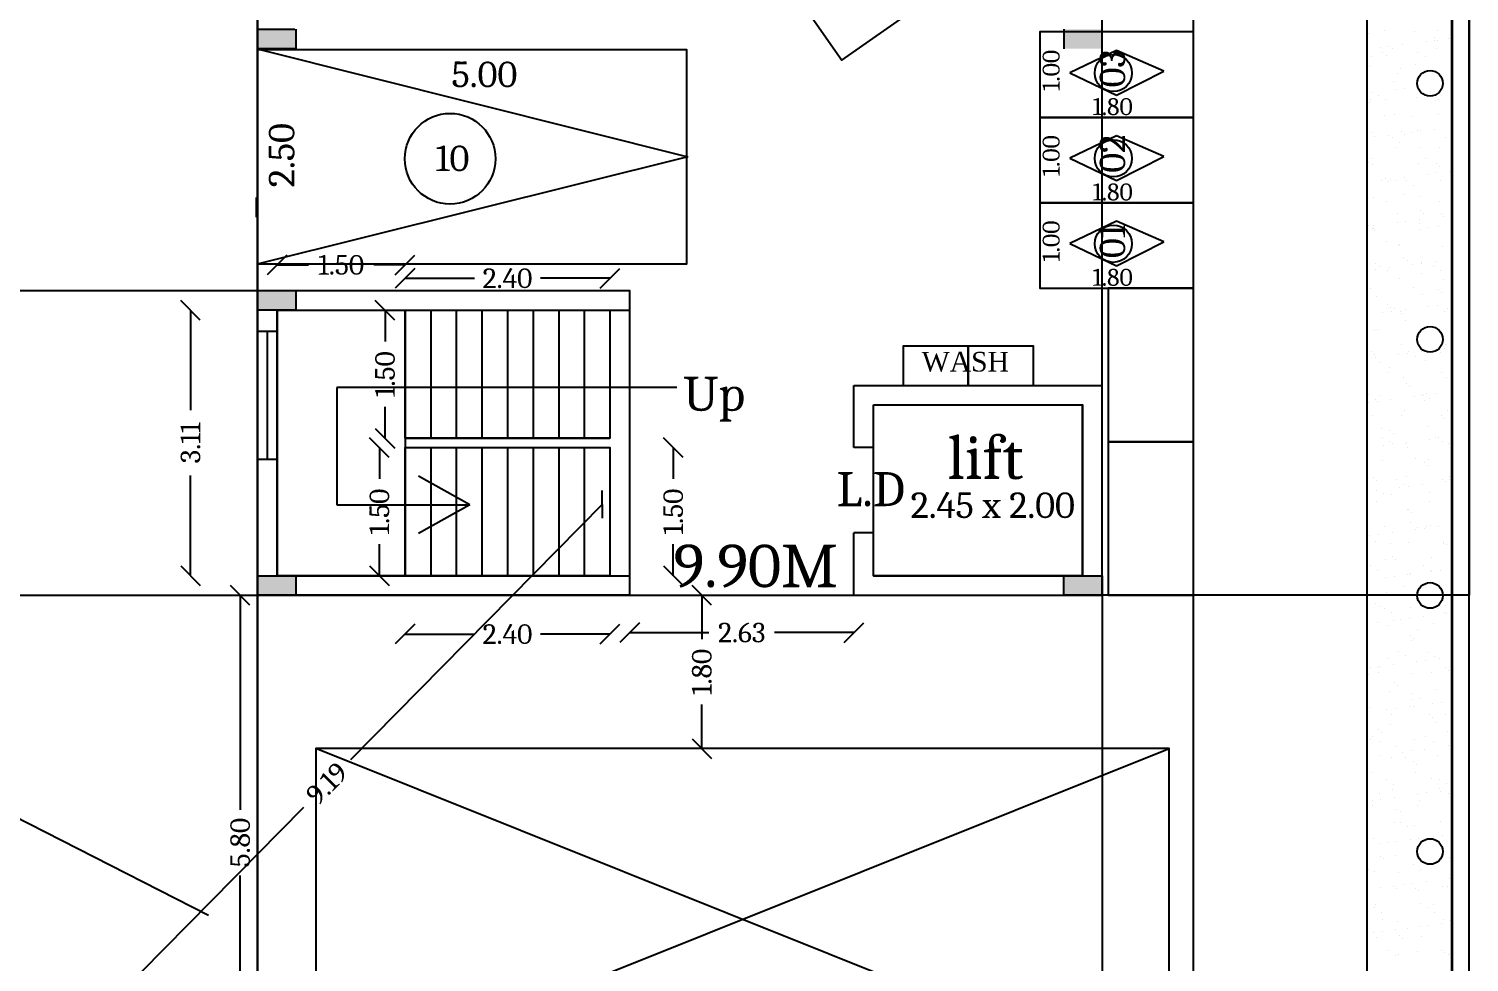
# Model space of a CAD drawing. Header units: metres. Extents: x 54 to 230, y 9 to 104.
# Drawn here: x 63.89 to 80.77, y 30 to 40.94 of the extents above; entities that cross this region are included whole.
import ezdxf

# ---------------------------------------------------------------- set-up
doc = ezdxf.new("R2010")
doc.units = ezdxf.units.M
doc.header["$MEASUREMENT"] = 0
for name, color, linetype in [('ANGULAR_PARKING_SLOT_1', 6, 'Continuous'), ('AS_AT_SITE', 7, 'Continuous'), ('BLK_1_COVERED_AREA', 140, 'Continuous'), ('BLK_1_FLR_0_ EXIT_WIDTH_DOOR', 7, 'Continuous'), ('BLK_1_FLR_0_EXIT_WIDTH_STAIR', 7, 'Continuous'), ('BLK_1_FLR_0_LIFT_k', 7, 'Continuous'), ('BLK_1_FLR_0_STAIR_1', 7, 'Continuous'), ('BLK_1_FLR_0_STAIR_1_FLIGHT_1', 7, 'Continuous'), ('BLK_1_FLR_0_STAIR_1_FLIGHT_2', 7, 'Continuous'), ('BLK_1_FLR_0_STAIR_1_LANDING_1', 7, 'Continuous'), ('BLK_1_FLR_0_WASH', 7, 'Continuous'), ('BLK_1_LVL_0_FRONT_SETBACK', 2, 'Continuous'), ('BLK_1_LVL_0_SIDE_SETBACK1', 171, 'Continuous'), ('BLK_1_LVL_0_SIDE_SETBACK2', 102, 'Continuous'), ('DIST_EXIT', 7, 'Continuous'), ('FMB_OR_PLR', 7, 'Continuous'), ('PARKING_SLOT', 30, 'Continuous'), ('PER_AISLE_WIDTH', 7, 'Continuous'), ('PLOT_BOUNDARY', 70, 'Continuous'), ('RWH', 130, 'Continuous'), ('SUPER_IMPOSED', 7, 'Continuous'), ('TRANSFORMER_YARD', 7, 'Continuous'), ('TWO_WHEELER_DRIVE_WAY', 7, 'Continuous'), ('TWO_WHEELER_PARKING', 2, 'Continuous')]:
    doc.layers.add(name, color=color, linetype=linetype)
for name, color, linetype, plot in [('BLK_1_FLR_0_BLT_UP_AREA', 7, 'Continuous', False), ('BLK_1_FLR_0_BLT_UP_AREA_DEDUCT', 7, 'Continuous', False), ('BLK_1_FLR_0_STILT_PARKING', 13, 'Continuous', False), ('BLK_1_LVL_0_BLDG_FOOT_PRINT', 13, 'Continuous', False), ('DRIVE_WAY', 254, 'Continuous', False)]:
    doc.layers.add(name, color=color, linetype=linetype, plot=plot)
doc.styles.add('ANAND', font='times.ttf')
doc.styles.get("Standard").update_dxf_attribs({"font": 'Cambria.ttf'})
doc.dimstyles.get("Standard").update_dxf_attribs({"dimtxt": 0.23, "dimasz": 0.23, "dimexe": 0.18, "dimexo": 0.0625, "dimgap": 0.09, "dimtad": 0, "dimzin": 0, "dimdsep": 46, "dimtxsty": 'Standard', "dimblk": 'OBLIQUE', "dimcen": 0.09, "dimse1": 1, "dimse2": 1, "dimadec": 0, "dimazin": 0, "dimtfac": 1, "dimtofl": 0, "dimtmove": 0, "dimatfit": 3, "dimldrblk": 'OBLIQUE', "dimfxl": 0, "dimtolj": 1, "dimtzin": 0, "dimarcsym": 0})

# ---------------------------------------------------------------- blocks, each defined once
blk = doc.blocks.new('_Oblique')
at = {"color": 0, "linetype": 'ByBlock', "lineweight": -2}
blk.add_line((-0.5, -0.5), (0.5, 0.5), dxfattribs=at)
blk = doc.blocks.new('*D21')
at = {"color": 0, "lineweight": -2, "ltscale": 0.25}
for p, q in [((66.368, 34.299), (66.368, 31.786)), ((66.368, 28.503), (66.368, 31.016))]:
    blk.add_line(p, q, dxfattribs=at)
at = {"color": 0, "lineweight": -2, "ltscale": 0.25, "xscale": 0.23, "yscale": 0.23, "zscale": 0.23}
for p, rotation in [((66.368, 34.299), 90), ((66.368, 28.503), 270)]:
    blk.add_blockref('_Oblique', p, dxfattribs=dict(at, rotation=rotation))
at = {"color": 0, "lineweight": 25, "ltscale": 0.25, "insert": (66.368, 31.401), "char_height": 0.23, "attachment_point": 5, "rotation": 90}
blk.add_mtext('\\A1;5.80', dxfattribs=at)
blk = doc.blocks.new('*D31')
at = {"layer": 'BLK_1_FLR_0_STAIR_1_FLIGHT_2', "color": 0, "lineweight": -2, "ltscale": 0.25}
for p, q in [((68.301, 38.013), (69.114, 38.013)), ((70.701, 38.013), (69.888, 38.013))]:
    blk.add_line(p, q, dxfattribs=at)
at = {"layer": 'BLK_1_FLR_0_STAIR_1_FLIGHT_2', "color": 0, "lineweight": -2, "ltscale": 0.25, "xscale": 0.23, "yscale": 0.23, "zscale": 0.23, "rotation": 180}
blk.add_blockref('_Oblique', (68.301, 38.013), dxfattribs=at)
at = {"layer": 'BLK_1_FLR_0_STAIR_1_FLIGHT_2', "color": 0, "lineweight": -2, "ltscale": 0.25, "xscale": 0.23, "yscale": 0.23, "zscale": 0.23}
blk.add_blockref('_Oblique', (70.701, 38.013), dxfattribs=at)
at = {"layer": 'BLK_1_FLR_0_STAIR_1_FLIGHT_2', "color": 0, "lineweight": 25, "ltscale": 0.25, "insert": (69.501, 38.013), "char_height": 0.23, "attachment_point": 5}
blk.add_mtext('\\A1;2.40', dxfattribs=at)
blk = doc.blocks.new('*D32')
at = {"layer": 'BLK_1_FLR_0_STAIR_1_FLIGHT_2', "color": 0, "lineweight": -2, "ltscale": 0.25}
for p, q in [((68.066, 37.639), (68.066, 37.272)), ((68.066, 36.139), (68.066, 36.507))]:
    blk.add_line(p, q, dxfattribs=at)
at = {"layer": 'BLK_1_FLR_0_STAIR_1_FLIGHT_2', "color": 0, "lineweight": -2, "ltscale": 0.25, "xscale": 0.23, "yscale": 0.23, "zscale": 0.23}
for p, rotation in [((68.066, 37.639), 90), ((68.066, 36.139), 270)]:
    blk.add_blockref('_Oblique', p, dxfattribs=dict(at, rotation=rotation))
at = {"layer": 'BLK_1_FLR_0_STAIR_1_FLIGHT_2', "color": 0, "lineweight": 25, "ltscale": 0.25, "insert": (68.066, 36.889), "char_height": 0.23, "attachment_point": 5, "rotation": 90}
blk.add_mtext('\\A1;1.50', dxfattribs=at)
blk = doc.blocks.new('*D33')
at = {"layer": 'BLK_1_FLR_0_STAIR_1_FLIGHT_1', "color": 0, "lineweight": -2, "ltscale": 0.25}
for p, q in [((68.301, 33.844), (69.114, 33.844)), ((70.701, 33.844), (69.888, 33.844))]:
    blk.add_line(p, q, dxfattribs=at)
at = {"layer": 'BLK_1_FLR_0_STAIR_1_FLIGHT_1', "color": 0, "lineweight": -2, "ltscale": 0.25, "xscale": 0.23, "yscale": 0.23, "zscale": 0.23, "rotation": 180}
blk.add_blockref('_Oblique', (68.301, 33.844), dxfattribs=at)
at = {"layer": 'BLK_1_FLR_0_STAIR_1_FLIGHT_1', "color": 0, "lineweight": -2, "ltscale": 0.25, "xscale": 0.23, "yscale": 0.23, "zscale": 0.23}
blk.add_blockref('_Oblique', (70.701, 33.844), dxfattribs=at)
at = {"layer": 'BLK_1_FLR_0_STAIR_1_FLIGHT_1', "color": 0, "lineweight": 25, "ltscale": 0.25, "insert": (69.501, 33.844), "char_height": 0.23, "attachment_point": 5}
blk.add_mtext('\\A1;2.40', dxfattribs=at)
blk = doc.blocks.new('*D34')
at = {"layer": 'BLK_1_FLR_0_STAIR_1_FLIGHT_1', "color": 0, "lineweight": -2, "ltscale": 0.25}
for p, q in [((68, 36.029), (68, 35.662)), ((68, 34.529), (68, 34.897))]:
    blk.add_line(p, q, dxfattribs=at)
at = {"layer": 'BLK_1_FLR_0_STAIR_1_FLIGHT_1', "color": 0, "lineweight": -2, "ltscale": 0.25, "xscale": 0.23, "yscale": 0.23, "zscale": 0.23}
for p, rotation in [((68, 36.029), 90), ((68, 34.529), 270)]:
    blk.add_blockref('_Oblique', p, dxfattribs=dict(at, rotation=rotation))
at = {"layer": 'BLK_1_FLR_0_STAIR_1_FLIGHT_1', "color": 0, "lineweight": 25, "ltscale": 0.25, "insert": (68, 35.279), "char_height": 0.23, "attachment_point": 5, "rotation": 90}
blk.add_mtext('\\A1;1.50', dxfattribs=at)
blk = doc.blocks.new('*D39')
at = {"layer": 'BLK_1_FLR_0_STAIR_1_LANDING_1', "color": 0, "lineweight": -2, "ltscale": 0.25}
for p, q in [((65.786, 37.639), (65.786, 36.467)), ((65.786, 34.529), (65.786, 35.701))]:
    blk.add_line(p, q, dxfattribs=at)
at = {"layer": 'BLK_1_FLR_0_STAIR_1_LANDING_1', "color": 0, "lineweight": -2, "ltscale": 0.25, "xscale": 0.23, "yscale": 0.23, "zscale": 0.23}
for p, rotation in [((65.786, 37.639), 90), ((65.786, 34.529), 270)]:
    blk.add_blockref('_Oblique', p, dxfattribs=dict(at, rotation=rotation))
at = {"layer": 'BLK_1_FLR_0_STAIR_1_LANDING_1', "color": 0, "lineweight": 25, "ltscale": 0.25, "insert": (65.786, 36.084), "char_height": 0.23, "attachment_point": 5, "rotation": 90}
blk.add_mtext('\\A1;3.11', dxfattribs=at)
blk = doc.blocks.new('*D40')
at = {"layer": 'BLK_1_FLR_0_STAIR_1_LANDING_1', "color": 0, "lineweight": -2, "ltscale": 0.25}
for p, q in [((66.801, 38.17), (67.168, 38.17)), ((68.301, 38.17), (67.934, 38.17))]:
    blk.add_line(p, q, dxfattribs=at)
at = {"layer": 'BLK_1_FLR_0_STAIR_1_LANDING_1', "color": 0, "lineweight": -2, "ltscale": 0.25, "xscale": 0.23, "yscale": 0.23, "zscale": 0.23, "rotation": 180}
blk.add_blockref('_Oblique', (66.801, 38.17), dxfattribs=at)
at = {"layer": 'BLK_1_FLR_0_STAIR_1_LANDING_1', "color": 0, "lineweight": -2, "ltscale": 0.25, "xscale": 0.23, "yscale": 0.23, "zscale": 0.23}
blk.add_blockref('_Oblique', (68.301, 38.17), dxfattribs=at)
at = {"layer": 'BLK_1_FLR_0_STAIR_1_LANDING_1', "color": 0, "lineweight": 25, "ltscale": 0.25, "insert": (67.551, 38.17), "char_height": 0.23, "attachment_point": 5}
blk.add_mtext('\\A1;1.50', dxfattribs=at)
blk = doc.blocks.new('*D155')
at = {"color": 0, "lineweight": -2, "ltscale": 0.25}
for p, q in [((71.778, 34.299), (71.778, 33.784)), ((71.778, 32.503), (71.778, 33.018))]:
    blk.add_line(p, q, dxfattribs=at)
at = {"color": 0, "lineweight": -2, "ltscale": 0.25, "xscale": 0.23, "yscale": 0.23, "zscale": 0.23}
for p, rotation in [((71.778, 34.299), 90), ((71.778, 32.503), 270)]:
    blk.add_blockref('_Oblique', p, dxfattribs=dict(at, rotation=rotation))
at = {"color": 0, "lineweight": 25, "ltscale": 0.25, "insert": (71.778, 33.401), "char_height": 0.23, "attachment_point": 5, "rotation": 90}
blk.add_mtext('\\A1;1.80', dxfattribs=at)
blk = doc.blocks.new('*D242')
at = {"layer": 'DIST_EXIT', "color": 0, "lineweight": -2}
for p, q in [((70.613, 35.366), (67.659, 32.37)), ((64.159, 28.82), (67.113, 31.816))]:
    blk.add_line(p, q, dxfattribs=at)
at = {"layer": 'DIST_EXIT', "color": 0, "lineweight": -2, "xscale": 0.23, "yscale": 0.23, "zscale": 0.23}
for p, rotation in [((70.613, 35.366), 45.41237167105959), ((64.159, 28.82), 225.4123716710596)]:
    blk.add_blockref('_Oblique', p, dxfattribs=dict(at, rotation=rotation))
at = {"layer": 'DIST_EXIT', "color": 0, "insert": (67.386, 32.093), "char_height": 0.23, "attachment_point": 5, "rotation": 45.4124}
blk.add_mtext('\\A1;9.19', dxfattribs=at)
blk = doc.blocks.new('*D246')
at = {"layer": 'BLK_1_FLR_0_ EXIT_WIDTH_DOOR', "color": 0, "lineweight": -2}
for p, q in [((70.931, 33.862), (71.862, 33.862)), ((73.561, 33.862), (72.63, 33.862))]:
    blk.add_line(p, q, dxfattribs=at)
at = {"layer": 'BLK_1_FLR_0_ EXIT_WIDTH_DOOR', "color": 0, "lineweight": -2, "xscale": 0.23, "yscale": 0.23, "zscale": 0.23, "rotation": 180}
blk.add_blockref('_Oblique', (70.931, 33.862), dxfattribs=at)
at = {"layer": 'BLK_1_FLR_0_ EXIT_WIDTH_DOOR', "color": 0, "lineweight": -2, "xscale": 0.23, "yscale": 0.23, "zscale": 0.23}
blk.add_blockref('_Oblique', (73.561, 33.862), dxfattribs=at)
at = {"layer": 'BLK_1_FLR_0_ EXIT_WIDTH_DOOR', "color": 0, "insert": (72.246, 33.862), "char_height": 0.23, "attachment_point": 5}
blk.add_mtext('\\A1;2.63', dxfattribs=at)
blk = doc.blocks.new('*D252')
at = {"layer": 'BLK_1_FLR_0_EXIT_WIDTH_STAIR', "color": 1, "lineweight": -2}
for p, q in [((71.443, 36.029), (71.443, 35.662)), ((71.443, 34.529), (71.443, 34.897))]:
    blk.add_line(p, q, dxfattribs=at)
at = {"layer": 'BLK_1_FLR_0_EXIT_WIDTH_STAIR', "color": 1, "lineweight": -2, "xscale": 0.23, "yscale": 0.23, "zscale": 0.23}
for p, rotation in [((71.443, 36.029), 90), ((71.443, 34.529), 270)]:
    blk.add_blockref('_Oblique', p, dxfattribs=dict(at, rotation=rotation))
at = {"layer": 'BLK_1_FLR_0_EXIT_WIDTH_STAIR', "color": 1, "insert": (71.443, 35.279), "char_height": 0.23, "attachment_point": 5, "rotation": 90}
blk.add_mtext('\\A1;1.50', dxfattribs=at)

msp = doc.modelspace()

# ---------------------------------------------------------------- hatches: boundary and pattern name
at = {"lineweight": 25, "ltscale": 0.25}
h = msp.add_hatch(color=0, dxfattribs=at)
h.dxf.hatch_style = 1
h.paths.add_polyline_path([(67.021, 40.702), (67.021, 40.932), (66.571, 40.932), (66.571, 40.702)])
h = msp.add_hatch(color=0, dxfattribs=at)
h.dxf.hatch_style = 1
h.paths.add_polyline_path([(76.021, 40.702), (76.021, 40.932), (76.471, 40.932), (76.471, 40.702)])
h = msp.add_hatch(color=0, dxfattribs=at)
h.dxf.hatch_style = 1
h.paths.add_polyline_path([(76.021, 40.702), (76.021, 40.932), (76.471, 40.932), (76.471, 40.702)])
h = msp.add_hatch(color=0, dxfattribs=at)
h.dxf.hatch_style = 1
h.paths.add_polyline_path([(67.021, 37.639), (67.021, 37.869), (66.571, 37.869), (66.571, 37.639)])
h = msp.add_hatch(color=0, dxfattribs=at)
h.dxf.hatch_style = 1
h.paths.add_polyline_path([(67.021, 37.639), (67.021, 37.869), (66.571, 37.869), (66.571, 37.639)])
h = msp.add_hatch(color=0, dxfattribs=at)
h.dxf.hatch_style = 1
h.paths.add_polyline_path([(67.021, 34.529), (66.571, 34.529), (66.571, 34.299), (67.021, 34.299)])
h = msp.add_hatch(color=0, dxfattribs=at)
h.dxf.hatch_style = 1
h.paths.add_polyline_path([(67.021, 34.529), (66.571, 34.529), (66.571, 34.299), (67.021, 34.299)])
h = msp.add_hatch(color=0, dxfattribs=at)
h.dxf.hatch_style = 1
h.paths.add_polyline_path([(67.021, 34.529), (66.571, 34.529), (66.571, 34.299), (67.021, 34.299)])
h = msp.add_hatch(color=0, dxfattribs=at)
h.dxf.hatch_style = 1
h.paths.add_polyline_path([(76.471, 34.529), (76.021, 34.529), (76.021, 34.299), (76.471, 34.299)])
h = msp.add_hatch(color=0, dxfattribs=at)
h.dxf.hatch_style = 1
h.paths.add_polyline_path([(76.471, 34.529), (76.021, 34.529), (76.021, 34.299), (76.471, 34.299)])

# ---------------------------------------------------------------- linework, layer by layer
at = {"color": 0, "lineweight": 25, "ltscale": 0.25}
for p, q in [((80.771, 28.503), (80.771, 74.899)), ((80.568, 28.503), (80.571, 74.747)), ((66.571, 71.199), (66.571, 34.299)), ((66.571, 71.199), (66.571, 34.299)), ((66.571, 71.199), (66.571, 34.299)), ((76.471, 34.299), (76.471, 71.199)), ((76.471, 34.299), (76.471, 71.199)), ((76.471, 34.299), (76.471, 71.199)), ((76.471, 34.299), (76.471, 71.199)), ((66.559, 40.932), (67.009, 40.932)), ((66.571, 40.702), (66.571, 40.932)), ((67.021, 40.932), (67.021, 40.702)), ((76.021, 40.932), (76.021, 40.702)), ((76.021, 40.932), (76.021, 40.702)), ((67.009, 40.702), (66.559, 40.702)), ((66.559, 38.729), (66.559, 38.959)), ((66.559, 38.729), (66.559, 38.959)), ((66.559, 38.729), (66.559, 38.959)), ((66.559, 38.729), (66.559, 38.959)), ((66.571, 37.869), (70.931, 37.869)), ((66.571, 37.869), (67.021, 37.869)), ((66.571, 37.639), (66.571, 37.869)), ((66.571, 37.869), (67.021, 37.869)), ((66.571, 37.639), (66.571, 37.869)), ((67.021, 37.869), (67.021, 37.639)), ((67.021, 37.869), (67.021, 37.639)), ((70.931, 37.869), (70.931, 37.639)), ((67.021, 37.639), (66.571, 37.639)), ((67.021, 37.639), (66.571, 37.639)), ((66.801, 37.639), (70.931, 37.639)), ((66.801, 37.639), (66.801, 34.529)), ((68.301, 37.639), (68.301, 34.529)), ((68.601, 37.639), (68.601, 36.139)), ((68.901, 37.639), (68.901, 36.139)), ((69.201, 37.639), (69.201, 36.139)), ((69.501, 37.639), (69.501, 36.139)), ((69.801, 37.639), (69.801, 36.139)), ((70.101, 37.639), (70.101, 36.139)), ((70.401, 37.639), (70.401, 36.139)), ((70.701, 37.639), (70.701, 36.139)), ((66.571, 37.394), (66.801, 37.394)), ((66.686, 37.394), (66.686, 35.894)), ((71.486, 36.733), (67.5, 36.733)), ((67.5, 36.733), (67.5, 35.358)), ((73.561, 36.759), (76.471, 36.759)), ((73.561, 36.029), (73.561, 36.759)), ((73.561, 36.759), (76.241, 36.759)), ((73.561, 36.029), (73.561, 36.759)), ((73.791, 36.529), (76.241, 36.529)), ((73.791, 36.029), (73.791, 36.529)), ((73.791, 36.529), (76.241, 36.529)), ((73.791, 36.029), (73.791, 36.529)), ((76.241, 34.529), (76.241, 36.529)), ((76.241, 34.529), (76.241, 36.529)), ((68.301, 36.139), (70.701, 36.139)), ((68.301, 36.029), (70.701, 36.029)), ((68.601, 36.029), (68.601, 34.529)), ((68.901, 36.029), (68.901, 34.529)), ((69.201, 36.029), (69.201, 34.529)), ((69.501, 36.029), (69.501, 34.529)), ((69.801, 36.029), (69.801, 34.529)), ((70.101, 36.029), (70.101, 34.529)), ((70.401, 36.029), (70.401, 34.529)), ((70.701, 36.029), (70.701, 34.529)), ((73.791, 36.029), (73.561, 36.029)), ((73.791, 36.029), (73.561, 36.029)), ((66.571, 35.894), (66.801, 35.894)), ((69.059, 35.358), (68.456, 35.693)), ((67.5, 35.358), (69.059, 35.358)), ((69.059, 35.358), (68.456, 35.024)), ((73.561, 34.299), (73.561, 35.029)), ((73.791, 35.029), (73.561, 35.029)), ((73.561, 34.529), (73.561, 35.029)), ((73.791, 35.029), (73.561, 35.029)), ((73.791, 34.529), (73.791, 35.029)), ((73.791, 34.529), (73.791, 35.029)), ((66.571, 34.299), (66.571, 34.529)), ((66.571, 34.299), (66.571, 34.529)), ((66.571, 34.529), (70.701, 34.529)), ((66.571, 34.529), (67.021, 34.529)), ((66.571, 34.299), (66.571, 34.529)), ((66.571, 34.529), (70.701, 34.529)), ((66.571, 34.529), (67.021, 34.529)), ((66.571, 34.299), (66.571, 34.529)), ((66.571, 34.529), (70.931, 34.529)), ((66.571, 34.529), (67.021, 34.529)), ((66.571, 34.299), (66.571, 34.529)), ((67.021, 34.529), (67.021, 34.299)), ((67.021, 34.529), (67.021, 34.299)), ((67.021, 34.529), (67.021, 34.299)), ((70.931, 34.529), (70.931, 34.299)), ((73.791, 34.529), (76.241, 34.529)), ((73.791, 34.529), (76.241, 34.529)), ((76.021, 34.529), (76.471, 34.529)), ((76.021, 34.299), (76.021, 34.529)), ((76.021, 34.529), (76.471, 34.529)), ((76.021, 34.299), (76.021, 34.529)), ((76.471, 34.529), (76.471, 34.299)), ((76.471, 34.529), (76.471, 34.299)), ((66.571, 34.299), (76.471, 34.299)), ((66.571, 34.299), (76.471, 34.299)), ((67.021, 34.299), (66.571, 34.299)), ((66.571, 34.299), (76.471, 34.299)), ((66.571, 34.299), (76.471, 34.299)), ((67.021, 34.299), (66.571, 34.299)), ((66.571, 34.299), (76.471, 34.299)), ((66.571, 34.299), (76.471, 34.299)), ((66.571, 34.299), (76.471, 34.299)), ((67.021, 34.299), (66.571, 34.299)), ((66.571, 34.299), (76.471, 34.299)), ((66.571, 34.299), (76.471, 34.299)), ((67.021, 34.299), (66.571, 34.299)), ((67.021, 34.299), (66.571, 34.299)), ((76.471, 34.299), (76.021, 34.299)), ((76.471, 34.299), (76.021, 34.299))]:
    msp.add_line(p, q, dxfattribs=at)
at = {"lineweight": 25, "ltscale": 0.25}
for p, q in [((76.471, 34.299), (76.471, 44.399)), ((66.571, 34.299), (66.571, 28.299)), ((67.253, 28.503), (77.253, 32.503)), ((77.253, 28.503), (67.253, 32.503))]:
    msp.add_line(p, q, dxfattribs=at)
at = {"color": 0, "linetype": 'Continuous', "lineweight": 25, "ltscale": 0.25}
for p, q in [((79.588, 40.882), (79.588, 40.882)), ((79.773, 40.914), (79.773, 40.914)), ((80.128, 40.902), (80.128, 40.902)), ((80.396, 40.915), (80.396, 40.915)), ((79.727, 40.714), (79.727, 40.714)), ((79.831, 40.728), (79.831, 40.728)), ((79.87, 40.704), (79.87, 40.704)), ((79.994, 40.749), (79.994, 40.749)), ((80.265, 40.785), (80.265, 40.785)), ((80.36, 40.838), (80.36, 40.838)), ((80.369, 40.798), (80.369, 40.798)), ((80.382, 40.701), (80.382, 40.701)), ((80.397, 40.805), (80.397, 40.805)), ((80.532, 40.82), (80.532, 40.82)), ((79.631, 40.607), (79.631, 40.607)), ((79.759, 40.663), (79.759, 40.663)), ((79.796, 40.629), (79.796, 40.629)), ((80.14, 40.516), (80.14, 40.516)), ((80.169, 40.662), (80.169, 40.662)), ((80.254, 40.608), (80.254, 40.608)), ((79.6, 40.497), (79.6, 40.497)), ((79.934, 40.413), (79.934, 40.413)), ((79.97, 40.47), (79.97, 40.47)), ((80.557, 40.415), (80.557, 40.415)), ((79.64, 40.185), (79.64, 40.185)), ((79.883, 40.319), (79.883, 40.319)), ((79.911, 40.22), (79.911, 40.22)), ((80.016, 40.234), (80.016, 40.234)), ((80.554, 40.305), (80.554, 40.305)), ((79.605, 40.078), (79.605, 40.078)), ((79.613, 40.112), (79.613, 40.112)), ((79.708, 40.16), (79.708, 40.16)), ((79.792, 40.106), (79.792, 40.106)), ((80.153, 40.131), (80.153, 40.131)), ((80.38, 40.094), (80.38, 40.094)), ((80.415, 40.107), (80.415, 40.107)), ((79.779, 39.918), (79.779, 39.918)), ((79.895, 39.933), (79.895, 39.933)), ((80.096, 39.913), (80.096, 39.913)), ((80.407, 39.931), (80.407, 39.931)), ((79.625, 39.726), (79.625, 39.726)), ((79.662, 39.67), (79.662, 39.67)), ((79.824, 39.691), (79.824, 39.691)), ((79.978, 39.736), (79.978, 39.736)), ((80.015, 39.702), (80.015, 39.702)), ((80.096, 39.727), (80.096, 39.727)), ((80.166, 39.746), (80.166, 39.746)), ((80.2, 39.741), (80.2, 39.741)), ((80.363, 39.762), (80.363, 39.762)), ((79.869, 39.659), (79.869, 39.659)), ((79.908, 39.548), (79.908, 39.548)), ((79.954, 39.605), (79.954, 39.605)), ((80.189, 39.543), (80.189, 39.543)), ((80.419, 39.545), (80.419, 39.545)), ((80.492, 39.66), (80.492, 39.66)), ((79.587, 39.367), (79.587, 39.367)), ((79.635, 39.411), (79.635, 39.411)), ((79.638, 39.341), (79.638, 39.341)), ((80.178, 39.36), (80.178, 39.36)), ((80.257, 39.412), (80.257, 39.412)), ((80.388, 39.36), (80.388, 39.36)), ((79.742, 39.162), (79.742, 39.162)), ((79.786, 39.185), (79.786, 39.185)), ((79.846, 39.176), (79.846, 39.176)), ((79.92, 39.162), (79.92, 39.162)), ((80.009, 39.197), (80.009, 39.197)), ((80.28, 39.233), (80.28, 39.233)), ((80.384, 39.247), (80.384, 39.247)), ((80.424, 39.327), (80.424, 39.327)), ((80.547, 39.268), (80.547, 39.268)), ((79.823, 39.151), (79.823, 39.151)), ((80.031, 39.158), (80.031, 39.158)), ((80.115, 39.104), (80.115, 39.104)), ((80.432, 39.16), (80.432, 39.16)), ((79.651, 38.955), (79.651, 38.955)), ((79.796, 38.91), (79.796, 38.91)), ((79.997, 38.992), (79.997, 38.992)), ((80.191, 38.975), (80.191, 38.975)), ((80.419, 38.911), (80.419, 38.911)), ((79.926, 38.669), (79.926, 38.669)), ((79.933, 38.777), (79.933, 38.777)), ((80.03, 38.683), (80.03, 38.683)), ((80.192, 38.657), (80.192, 38.657)), ((80.193, 38.704), (80.193, 38.704)), ((80.196, 38.809), (80.196, 38.809)), ((80.233, 38.775), (80.233, 38.775)), ((80.445, 38.775), (80.445, 38.775)), ((80.465, 38.74), (80.465, 38.74)), ((80.569, 38.753), (80.569, 38.753)), ((79.595, 38.634), (79.595, 38.634)), ((79.632, 38.6), (79.632, 38.6)), ((79.654, 38.602), (79.654, 38.602)), ((79.655, 38.633), (79.655, 38.633)), ((79.663, 38.57), (79.663, 38.57)), ((80.203, 38.59), (80.203, 38.59)), ((80.277, 38.604), (80.277, 38.604)), ((80.407, 38.616), (80.407, 38.616)), ((79.806, 38.441), (79.806, 38.441)), ((79.946, 38.392), (79.946, 38.392)), ((79.958, 38.409), (79.958, 38.409)), ((80.457, 38.389), (80.457, 38.389)), ((79.676, 38.185), (79.676, 38.185)), ((79.731, 38.155), (79.731, 38.155)), ((80.005, 38.258), (80.005, 38.258)), ((80.042, 38.224), (80.042, 38.224)), ((80.111, 38.175), (80.111, 38.175)), ((80.215, 38.189), (80.215, 38.189)), ((80.216, 38.204), (80.216, 38.204)), ((80.354, 38.156), (80.354, 38.156)), ((80.377, 38.21), (80.377, 38.21)), ((79.572, 38.104), (79.572, 38.104)), ((79.676, 38.118), (79.676, 38.118)), ((79.816, 38.102), (79.816, 38.102)), ((79.839, 38.14), (79.839, 38.14)), ((79.958, 38.006), (79.958, 38.006)), ((80.216, 38.065), (80.216, 38.065)), ((80.438, 38.103), (80.438, 38.103)), ((80.47, 38.004), (80.47, 38.004)), ((79.615, 37.889), (79.615, 37.889)), ((80.119, 37.908), (80.119, 37.908)), ((80.229, 37.819), (80.229, 37.819)), ((80.415, 37.882), (80.415, 37.882)), ((80.452, 37.849), (80.452, 37.849)), ((79.688, 37.799), (79.688, 37.799)), ((79.814, 37.707), (79.814, 37.707)), ((79.851, 37.673), (79.851, 37.673)), ((79.893, 37.655), (79.893, 37.655)), ((80.023, 37.646), (80.023, 37.646)), ((80.295, 37.682), (80.295, 37.682)), ((80.399, 37.695), (80.399, 37.695)), ((80.516, 37.656), (80.516, 37.656)), ((80.562, 37.717), (80.562, 37.717)), ((79.757, 37.611), (79.757, 37.611)), ((79.861, 37.625), (79.861, 37.625)), ((79.971, 37.621), (79.971, 37.621)), ((79.977, 37.601), (79.977, 37.601)), ((80.025, 37.514), (80.025, 37.514)), ((80.482, 37.619), (80.482, 37.619)), ((79.658, 37.406), (79.658, 37.406)), ((79.701, 37.414), (79.701, 37.414)), ((80.241, 37.433), (80.241, 37.433)), ((79.622, 37.156), (79.622, 37.156)), ((79.983, 37.236), (79.983, 37.236)), ((80.054, 37.154), (80.054, 37.154)), ((80.208, 37.152), (80.208, 37.152)), ((80.435, 37.138), (80.435, 37.138)), ((80.479, 37.188), (80.479, 37.188)), ((80.495, 37.233), (80.495, 37.233)), ((79.659, 37.122), (79.659, 37.122)), ((79.669, 37.082), (79.669, 37.082)), ((79.714, 37.029), (79.714, 37.029)), ((79.941, 37.117), (79.941, 37.117)), ((80.045, 37.131), (80.045, 37.131)), ((80.139, 37.1), (80.139, 37.1)), ((80.254, 37.048), (80.254, 37.048)), ((79.819, 36.905), (79.819, 36.905)), ((79.833, 36.963), (79.833, 36.963)), ((79.996, 36.85), (79.996, 36.85)), ((80.442, 36.907), (80.442, 36.907)), ((80.508, 36.848), (80.508, 36.848)), ((79.593, 36.652), (79.593, 36.652)), ((79.726, 36.643), (79.726, 36.643)), ((80.032, 36.78), (80.032, 36.78)), ((80.069, 36.746), (80.069, 36.746)), ((80.216, 36.653), (80.216, 36.653)), ((80.23, 36.637), (80.23, 36.637)), ((80.266, 36.663), (80.266, 36.663)), ((80.392, 36.659), (80.392, 36.659)), ((79.587, 36.553), (79.587, 36.553)), ((79.677, 36.598), (79.677, 36.598)), ((79.691, 36.567), (79.691, 36.567)), ((79.854, 36.588), (79.854, 36.588)), ((80.009, 36.465), (80.009, 36.465)), ((80.126, 36.624), (80.126, 36.624)), ((80.243, 36.587), (80.243, 36.587)), ((80.3, 36.599), (80.3, 36.599)), ((80.52, 36.462), (80.52, 36.462)), ((79.642, 36.411), (79.642, 36.411)), ((79.981, 36.405), (79.981, 36.405)), ((80.442, 36.405), (80.442, 36.405)), ((80.479, 36.371), (80.479, 36.371)), ((79.739, 36.258), (79.739, 36.258)), ((79.754, 36.151), (79.754, 36.151)), ((79.841, 36.229), (79.841, 36.229)), ((79.878, 36.195), (79.878, 36.195)), ((80.279, 36.277), (80.279, 36.277)), ((80.31, 36.13), (80.31, 36.13)), ((80.377, 36.152), (80.377, 36.152)), ((80.414, 36.144), (80.414, 36.144)), ((79.772, 36.059), (79.772, 36.059)), ((79.839, 36.097), (79.839, 36.097)), ((79.876, 36.073), (79.876, 36.073)), ((80.021, 36.08), (80.021, 36.08)), ((80.038, 36.094), (80.038, 36.094)), ((80.052, 36.036), (80.052, 36.036)), ((80.462, 36.098), (80.462, 36.098)), ((80.533, 36.077), (80.533, 36.077)), ((79.751, 35.873), (79.751, 35.873)), ((80.142, 35.904), (80.142, 35.904)), ((80.251, 35.853), (80.251, 35.853)), ((80.288, 35.82), (80.288, 35.82)), ((80.292, 35.892), (80.292, 35.892)), ((79.65, 35.678), (79.65, 35.678)), ((79.687, 35.644), (79.687, 35.644)), ((79.916, 35.65), (79.916, 35.65)), ((80.034, 35.694), (80.034, 35.694)), ((80.462, 35.66), (80.462, 35.66)), ((80.494, 35.637), (80.494, 35.637)), ((80.539, 35.651), (80.539, 35.651)), ((80.545, 35.692), (80.545, 35.692)), ((79.684, 35.53), (79.684, 35.53)), ((79.764, 35.487), (79.764, 35.487)), ((79.861, 35.485), (79.861, 35.485)), ((79.956, 35.566), (79.956, 35.566)), ((80, 35.596), (80, 35.596)), ((80.06, 35.579), (80.06, 35.579)), ((80.223, 35.601), (80.223, 35.601)), ((80.304, 35.507), (80.304, 35.507)), ((79.681, 35.402), (79.681, 35.402)), ((80.046, 35.309), (80.046, 35.309)), ((80.06, 35.302), (80.06, 35.302)), ((80.304, 35.403), (80.304, 35.403)), ((80.558, 35.306), (80.558, 35.306)), ((80.078, 35.149), (80.078, 35.149)), ((80.097, 35.268), (80.097, 35.268)), ((80.317, 35.121), (80.317, 35.121)), ((79.602, 35.001), (79.602, 35.001)), ((79.706, 35.015), (79.706, 35.015)), ((79.777, 35.102), (79.777, 35.102)), ((79.869, 35.036), (79.869, 35.036)), ((80.14, 35.072), (80.14, 35.072)), ((80.162, 35.096), (80.162, 35.096)), ((80.244, 35.086), (80.244, 35.086)), ((80.271, 35.109), (80.271, 35.109)), ((80.407, 35.107), (80.407, 35.107)), ((79.669, 34.933), (79.669, 34.933)), ((79.843, 34.901), (79.843, 34.901)), ((80.059, 34.923), (80.059, 34.923)), ((80.465, 34.902), (80.465, 34.902)), ((80.47, 34.927), (80.47, 34.927)), ((80.506, 34.893), (80.506, 34.893)), ((80.571, 34.921), (80.571, 34.921)), ((79.616, 34.647), (79.616, 34.647)), ((79.789, 34.716), (79.789, 34.716)), ((79.868, 34.751), (79.868, 34.751)), ((79.905, 34.717), (79.905, 34.717)), ((80.239, 34.648), (80.239, 34.648)), ((80.329, 34.736), (80.329, 34.736)), ((79.701, 34.594), (79.701, 34.594)), ((79.786, 34.508), (79.786, 34.508)), ((79.891, 34.521), (79.891, 34.521)), ((80.053, 34.543), (80.053, 34.543)), ((80.072, 34.538), (80.072, 34.538)), ((80.079, 34.558), (80.079, 34.558)), ((80.323, 34.595), (80.323, 34.595)), ((80.325, 34.579), (80.325, 34.579)), ((80.429, 34.592), (80.429, 34.592)), ((79.802, 34.331), (79.802, 34.331)), ((80.004, 34.4), (80.004, 34.4)), ((79.677, 34.2), (79.677, 34.2)), ((79.714, 34.166), (79.714, 34.166)), ((79.778, 34.147), (79.778, 34.147)), ((80.084, 34.153), (80.084, 34.153)), ((80.401, 34.148), (80.401, 34.148)), ((80.489, 34.182), (80.489, 34.182)), ((79.699, 33.978), (79.699, 33.978)), ((79.814, 33.946), (79.814, 33.946)), ((79.862, 34.093), (79.862, 34.093)), ((79.888, 34.007), (79.888, 34.007)), ((79.971, 34.014), (79.971, 34.014)), ((80.075, 34.028), (80.075, 34.028)), ((80.238, 34.049), (80.238, 34.049)), ((80.355, 33.965), (80.355, 33.965)), ((80.485, 34.094), (80.485, 34.094)), ((80.509, 34.085), (80.509, 34.085)), ((79.573, 33.761), (79.573, 33.761)), ((80.087, 33.824), (80.087, 33.824)), ((80.097, 33.767), (80.097, 33.767)), ((80.124, 33.79), (80.124, 33.79)), ((80.166, 33.899), (80.166, 33.899)), ((79.939, 33.646), (79.939, 33.646)), ((80.024, 33.592), (80.024, 33.592)), ((80.298, 33.631), (80.298, 33.631)), ((80.562, 33.647), (80.562, 33.647)), ((79.617, 33.45), (79.617, 33.45)), ((79.697, 33.455), (79.697, 33.455)), ((79.721, 33.463), (79.721, 33.463)), ((79.827, 33.56), (79.827, 33.56)), ((79.884, 33.485), (79.884, 33.485)), ((80.155, 33.521), (80.155, 33.521)), ((80.259, 33.534), (80.259, 33.534)), ((80.367, 33.58), (80.367, 33.58)), ((80.422, 33.556), (80.422, 33.556)), ((80.497, 33.449), (80.497, 33.449)), ((79.586, 33.375), (79.586, 33.375)), ((79.704, 33.397), (79.704, 33.397)), ((79.896, 33.273), (79.896, 33.273)), ((80.109, 33.382), (80.109, 33.382)), ((80.327, 33.399), (80.327, 33.399)), ((80.534, 33.415), (80.534, 33.415)), ((79.84, 33.175), (79.84, 33.175)), ((79.933, 33.239), (79.933, 33.239)), ((80.101, 33.145), (80.101, 33.145)), ((80.185, 33.091), (80.185, 33.091)), ((80.38, 33.194), (80.38, 33.194)), ((79.598, 32.99), (79.598, 32.99)), ((79.801, 32.956), (79.801, 32.956)), ((79.905, 32.97), (79.905, 32.97)), ((80.068, 32.991), (80.068, 32.991)), ((80.107, 33.08), (80.107, 33.08)), ((80.122, 32.997), (80.122, 32.997)), ((80.34, 33.027), (80.34, 33.027)), ((80.444, 33.041), (80.444, 33.041)), ((79.852, 32.79), (79.852, 32.79)), ((79.866, 32.897), (79.866, 32.897)), ((80.306, 32.897), (80.306, 32.897)), ((80.343, 32.864), (80.343, 32.864)), ((80.392, 32.809), (80.392, 32.809)), ((80.489, 32.898), (80.489, 32.898)), ((79.611, 32.605), (79.611, 32.605)), ((79.639, 32.643), (79.639, 32.643)), ((79.704, 32.722), (79.704, 32.722)), ((79.724, 32.589), (79.724, 32.589)), ((79.741, 32.688), (79.741, 32.688)), ((80.135, 32.611), (80.135, 32.611)), ((80.262, 32.644), (80.262, 32.644)), ((80.347, 32.59), (80.347, 32.59)), ((80.517, 32.704), (80.517, 32.704)), ((79.714, 32.427), (79.714, 32.427)), ((79.915, 32.529), (79.915, 32.529)), ((79.986, 32.463), (79.986, 32.463)), ((80.09, 32.476), (80.09, 32.476)), ((80.252, 32.498), (80.252, 32.498)), ((80.405, 32.424), (80.405, 32.424)), ((80.524, 32.534), (80.524, 32.534)), ((79.865, 32.404), (79.865, 32.404)), ((80.027, 32.396), (80.027, 32.396)), ((80.114, 32.346), (80.114, 32.346)), ((80.151, 32.313), (80.151, 32.313)), ((79.624, 32.219), (79.624, 32.219)), ((79.801, 32.142), (79.801, 32.142)), ((79.885, 32.088), (79.885, 32.088)), ((80.147, 32.226), (80.147, 32.226)), ((80.325, 32.153), (80.325, 32.153)), ((80.424, 32.143), (80.424, 32.143)), ((80.508, 32.089), (80.508, 32.089)), ((79.724, 31.978), (79.724, 31.978)), ((79.736, 31.912), (79.736, 31.912)), ((79.877, 32.019), (79.877, 32.019)), ((79.898, 31.933), (79.898, 31.933)), ((80.17, 31.969), (80.17, 31.969)), ((80.274, 31.983), (80.274, 31.983)), ((80.418, 32.038), (80.418, 32.038)), ((80.437, 32.004), (80.437, 32.004)), ((80.524, 31.971), (80.524, 31.971)), ((80.561, 31.937), (80.561, 31.937)), ((79.632, 31.898), (79.632, 31.898)), ((79.636, 31.834), (79.636, 31.834)), ((79.923, 31.795), (79.923, 31.795)), ((79.96, 31.761), (79.96, 31.761)), ((80.16, 31.841), (80.16, 31.841)), ((80.189, 31.895), (80.189, 31.895)), ((79.89, 31.634), (79.89, 31.634)), ((79.963, 31.641), (79.963, 31.641)), ((80.047, 31.588), (80.047, 31.588)), ((80.134, 31.602), (80.134, 31.602)), ((80.43, 31.653), (80.43, 31.653)), ((79.649, 31.449), (79.649, 31.449)), ((79.816, 31.405), (79.816, 31.405)), ((79.92, 31.418), (79.92, 31.418)), ((80.083, 31.44), (80.083, 31.44)), ((80.172, 31.455), (80.172, 31.455)), ((80.354, 31.476), (80.354, 31.476)), ((80.459, 31.489), (80.459, 31.489)), ((79.728, 31.393), (79.728, 31.393)), ((79.732, 31.244), (79.732, 31.244)), ((79.903, 31.248), (79.903, 31.248)), ((79.586, 31.086), (79.586, 31.086)), ((79.661, 31.063), (79.661, 31.063)), ((79.769, 31.21), (79.769, 31.21)), ((80.124, 31.14), (80.124, 31.14)), ((80.185, 31.07), (80.185, 31.07)), ((80.208, 31.087), (80.208, 31.087)), ((80.544, 31.226), (80.544, 31.226)), ((79.889, 30.892), (79.889, 30.892)), ((79.943, 31.051), (79.943, 31.051)), ((80, 30.911), (80, 30.911)), ((80.105, 30.925), (80.105, 30.925)), ((80.267, 30.946), (80.267, 30.946)), ((80.512, 30.893), (80.512, 30.893)), ((80.539, 30.982), (80.539, 30.982)), ((79.729, 30.875), (79.729, 30.875)), ((79.915, 30.863), (79.915, 30.863)), ((80.142, 30.868), (80.142, 30.868)), ((80.179, 30.835), (80.179, 30.835)), ((80.455, 30.882), (80.455, 30.882)), ((79.577, 30.659), (79.577, 30.659)), ((79.663, 30.638), (79.663, 30.638)), ((79.674, 30.678), (79.674, 30.678)), ((79.747, 30.585), (79.747, 30.585)), ((80.198, 30.684), (80.198, 30.684)), ((80.286, 30.64), (80.286, 30.64)), ((80.353, 30.675), (80.353, 30.675)), ((80.37, 30.586), (80.37, 30.586)), ((79.751, 30.5), (79.751, 30.5)), ((79.928, 30.477), (79.928, 30.477)), ((80.051, 30.391), (80.051, 30.391)), ((80.185, 30.418), (80.185, 30.418)), ((80.289, 30.431), (80.289, 30.431)), ((80.452, 30.453), (80.452, 30.453)), ((80.468, 30.497), (80.468, 30.497)), ((80.552, 30.493), (80.552, 30.493)), ((79.647, 30.347), (79.647, 30.347)), ((79.687, 30.292), (79.687, 30.292)), ((79.751, 30.36), (79.751, 30.36)), ((79.913, 30.382), (79.913, 30.382)), ((79.95, 30.317), (79.95, 30.317)), ((79.987, 30.283), (79.987, 30.283)), ((80.21, 30.299), (80.21, 30.299)), ((79.824, 30.138), (79.824, 30.138)), ((79.909, 30.084), (79.909, 30.084)), ((79.94, 30.092), (79.94, 30.092)), ((80.161, 30.124), (80.161, 30.124)), ((80.447, 30.139), (80.447, 30.139)), ((80.481, 30.112), (80.481, 30.112)), ((80.531, 30.085), (80.531, 30.085))]:
    msp.add_line(p, q, dxfattribs=at)
at = {"color": 0, "lineweight": 25}
for p, q in [((66.584, 40.696), (71.613, 39.436)), ((76.637, 40.683), (76.089, 40.421)), ((77.192, 40.439), (76.637, 40.683)), ((76.089, 40.421), (76.637, 40.158)), ((76.637, 40.158), (77.192, 40.439)), ((76.637, 39.683), (76.089, 39.421)), ((77.192, 39.439), (76.637, 39.683)), ((71.613, 39.436), (66.583, 38.181)), ((76.089, 39.421), (76.637, 39.158)), ((76.637, 39.158), (77.192, 39.439)), ((76.637, 38.683), (76.089, 38.421)), ((77.192, 38.439), (76.637, 38.683)), ((76.089, 38.421), (76.637, 38.158)), ((76.637, 38.158), (77.192, 38.439)), ((65.996, 30.549), (62.746, 32.204))]:
    msp.add_line(p, q, dxfattribs=at)
at = {"color": 7, "lineweight": 25, "ltscale": 0.25}
msp.add_line((70.701, 37.639), (70.701, 36.139), dxfattribs=at)
at = {"color": 0, "lineweight": 25, "ltscale": 0.25}
msp.add_lwpolyline([(77.541, 74.544), (79.571, 73.985), (79.571, 28.503), (80.571, 28.503), (80.571, 74.747), (72.824, 76.879), (62.071, 76.879), (62.071, 28.503), (63.071, 28.503), (63.071, 75.879), (72.689, 75.879), (77.339, 74.599)], dxfattribs=at)
at = {"lineweight": 25, "ltscale": 0.25}
for points in [[(66.571, 28.503), (62.071, 28.503), (62.071, 74.599), (77.541, 74.599), (80.571, 74.599), (80.571, 28.503), (77.541, 28.503), (77.541, 71.199), (66.571, 71.199)], [(75.741, 39.899), (77.541, 39.899), (77.541, 40.899), (75.741, 40.899)], [(75.741, 38.899), (77.541, 38.899), (77.541, 39.899), (75.741, 39.899)], [(75.741, 37.899), (77.541, 37.899), (77.541, 38.899), (75.741, 38.899)], [(76.541, 37.899), (76.541, 36.099), (77.541, 36.099), (77.541, 37.899)], [(76.541, 36.099), (76.541, 34.299), (77.541, 34.299), (77.541, 36.099)]]:
    msp.add_lwpolyline(points, close=True, dxfattribs=at)
at = {"color": 0, "lineweight": 25, "ltscale": 0.25}
msp.add_lwpolyline([(76.471, 71.199), (66.571, 71.199), (66.571, 34.299), (76.471, 34.299), (76.471, 44.399)], close=True, dxfattribs=at)
for centre, radius in [((76.6, 40.418), 0.218), ((80.312, 40.297), 0.15), ((68.828, 39.414), 0.531), ((76.6, 39.418), 0.218), ((76.6, 38.418), 0.218), ((80.312, 37.297), 0.15), ((80.312, 34.297), 0.15), ((80.312, 31.297), 0.15)]:
    msp.add_circle(centre, radius, dxfattribs=at)
at = {"layer": 'ANGULAR_PARKING_SLOT_1', "color": 6}
msp.add_lwpolyline([(77.541, 43.45), (76.101, 45.512), (71.978, 42.632), (73.417, 40.57), (77.541, 43.45)], dxfattribs=at)
at = {"layer": 'AS_AT_SITE', "color": 6}
msp.add_lwpolyline([(80.771, 74.899), (72.851, 77.079), (61.871, 77.079), (61.871, 28.503), (80.771, 28.503)], close=True, dxfattribs=at)
at = {"layer": 'BLK_1_COVERED_AREA', "color": 140, "lineweight": 25, "ltscale": 0.25}
msp.add_lwpolyline([(76.471, 71.199), (66.571, 71.199), (66.571, 34.299), (76.471, 34.299), (76.471, 44.399)], close=True, dxfattribs=at)
at = {"layer": 'BLK_1_FLR_0_BLT_UP_AREA', "color": 18, "lineweight": 25, "ltscale": 0.25}
msp.add_lwpolyline([(76.471, 71.199), (66.571, 71.199), (66.571, 34.299), (76.471, 34.299), (76.471, 44.399)], close=True, dxfattribs=at)
at = {"layer": 'BLK_1_FLR_0_BLT_UP_AREA_DEDUCT', "color": 18, "lineweight": 25, "ltscale": 0.25}
msp.add_lwpolyline([(76.471, 71.199), (66.571, 71.199), (66.571, 34.299), (76.471, 34.299), (76.471, 44.399)], close=True, dxfattribs=at)
at = {"layer": 'BLK_1_FLR_0_LIFT_k', "color": 30, "lineweight": 25, "ltscale": 0.25}
msp.add_lwpolyline([(73.791, 36.529), (76.241, 36.529), (76.241, 34.529), (73.791, 34.529)], close=True, dxfattribs=at)
at = {"layer": 'BLK_1_FLR_0_STAIR_1', "color": 1, "lineweight": 25, "ltscale": 0.25}
msp.add_lwpolyline([(66.571, 37.869), (70.931, 37.869), (70.931, 34.299), (66.571, 34.299)], close=True, dxfattribs=at)
at = {"layer": 'BLK_1_FLR_0_STAIR_1_FLIGHT_1', "color": 7, "lineweight": 25, "ltscale": 0.25}
for p, q in [((68.301, 36.029), (68.301, 34.529)), ((68.601, 36.029), (68.601, 34.529)), ((68.901, 36.029), (68.901, 34.529)), ((69.201, 36.029), (69.201, 34.529)), ((69.501, 36.029), (69.501, 34.529)), ((69.801, 36.029), (69.801, 34.529)), ((70.101, 36.029), (70.101, 34.529)), ((70.401, 36.029), (70.401, 34.529)), ((70.701, 36.029), (70.701, 34.529))]:
    msp.add_line(p, q, dxfattribs=at)
msp.add_lwpolyline([(68.301, 36.029), (70.701, 36.029), (70.701, 34.529), (68.301, 34.529)], close=True, dxfattribs=at)
at = {"layer": 'BLK_1_FLR_0_STAIR_1_FLIGHT_2', "color": 7, "lineweight": 25, "ltscale": 0.25}
for p, q in [((68.301, 37.639), (68.301, 36.139)), ((68.601, 37.639), (68.601, 36.139)), ((68.901, 37.639), (68.901, 36.139)), ((69.201, 37.639), (69.201, 36.139)), ((69.501, 37.639), (69.501, 36.139)), ((69.801, 37.639), (69.801, 36.139)), ((70.101, 37.639), (70.101, 36.139)), ((70.401, 37.639), (70.401, 36.139))]:
    msp.add_line(p, q, dxfattribs=at)
at = {"layer": 'BLK_1_FLR_0_STAIR_1_FLIGHT_2', "lineweight": 25, "ltscale": 0.25}
msp.add_lwpolyline([(68.301, 37.639), (70.701, 37.639), (70.701, 36.139), (68.301, 36.139)], close=True, dxfattribs=at)
at = {"layer": 'BLK_1_FLR_0_STAIR_1_LANDING_1', "color": 7, "lineweight": 25, "ltscale": 0.25}
msp.add_lwpolyline([(66.801, 37.639), (68.301, 37.639), (68.301, 34.529), (66.801, 34.529)], close=True, dxfattribs=at)
at = {"layer": 'BLK_1_FLR_0_STILT_PARKING', "color": 13, "lineweight": 25, "ltscale": 0.25}
msp.add_lwpolyline([(76.471, 71.199), (66.571, 71.199), (66.571, 34.299), (76.471, 34.299), (76.471, 44.399)], close=True, dxfattribs=at)
at = {"layer": 'BLK_1_FLR_0_WASH', "color": 56}
for points in [[(74.901, 36.759), (74.901, 37.219), (74.136, 37.219), (74.136, 36.759)], [(75.666, 36.759), (75.666, 37.219), (74.901, 37.219), (74.901, 36.759)]]:
    msp.add_lwpolyline(points, close=True, dxfattribs=at)
at = {"layer": 'BLK_1_LVL_0_BLDG_FOOT_PRINT', "color": 1, "lineweight": 25, "ltscale": 0.25}
msp.add_lwpolyline([(76.471, 71.199), (66.571, 71.199), (66.571, 34.299), (76.471, 34.299), (76.471, 44.399)], close=True, dxfattribs=at)
at = {"layer": 'BLK_1_LVL_0_FRONT_SETBACK', "lineweight": 25, "ltscale": 0.25}
msp.add_lwpolyline([(66.571, 34.299), (76.471, 34.299), (76.471, 28.503), (66.571, 28.503)], close=True, dxfattribs=at)
at = {"layer": 'BLK_1_LVL_0_SIDE_SETBACK1', "lineweight": 25, "ltscale": 0.25}
msp.add_lwpolyline([(61.871, 34.299), (66.571, 34.299), (66.571, 71.199), (61.871, 71.199)], close=True, dxfattribs=at)
at = {"layer": 'BLK_1_LVL_0_SIDE_SETBACK2', "lineweight": 25, "ltscale": 0.25}
msp.add_lwpolyline([(76.471, 71.199), (80.771, 71.199), (80.771, 34.299), (76.471, 34.299)], close=True, dxfattribs=at)
at = {"layer": 'DRIVE_WAY', "color": 254, "lineweight": 25, "ltscale": 0.25}
msp.add_lwpolyline([(62.071, 28.528), (66.571, 28.528), (66.571, 71.199), (62.071, 71.199)], close=True, dxfattribs=at)
at = {"layer": 'FMB_OR_PLR', "color": 70}
msp.add_lwpolyline([(80.771, 74.899), (72.851, 77.079), (61.871, 77.079), (61.871, 28.503), (80.771, 28.503)], close=True, dxfattribs=at)
at = {"layer": 'PARKING_SLOT', "color": 30, "lineweight": 25, "ltscale": 0.25}
msp.add_lwpolyline([(66.571, 40.691), (66.571, 38.181), (71.601, 38.181), (71.601, 40.691)], close=True, dxfattribs=at)
at = {"layer": 'PER_AISLE_WIDTH', "color": 5}
msp.add_lwpolyline([(66.571, 71.199), (62.071, 71.199), (62.071, 37.869), (66.571, 37.869)], close=True, dxfattribs=at)
at = {"layer": 'PLOT_BOUNDARY', "color": 70, "lineweight": 25, "ltscale": 0.25}
msp.add_lwpolyline([(80.771, 74.899), (72.851, 77.079), (61.871, 77.079), (61.871, 28.503), (80.771, 28.503)], close=True, dxfattribs=at)
at = {"layer": 'RWH', "color": 130, "lineweight": 25, "ltscale": 0.25}
msp.add_lwpolyline([(72.689, 75.879), (77.339, 74.599), (79.571, 73.985), (79.571, 28.503), (80.571, 28.503), (80.571, 74.747), (72.824, 76.879), (62.071, 76.879), (62.071, 28.503), (63.071, 28.503), (63.071, 75.879)], close=True, dxfattribs=at)
at = {"layer": 'SUPER_IMPOSED', "color": 5}
msp.add_lwpolyline([(80.771, 74.899), (72.851, 77.079), (61.871, 77.079), (61.871, 28.503), (80.771, 28.503)], close=True, dxfattribs=at)
at = {"layer": 'TRANSFORMER_YARD', "color": 7, "lineweight": 25, "ltscale": 0.25}
msp.add_lwpolyline([(67.253, 28.503), (77.253, 28.503), (77.253, 32.503), (67.253, 32.503)], close=True, dxfattribs=at)
at = {"layer": 'TWO_WHEELER_DRIVE_WAY', "color": 6}
msp.add_lwpolyline([(66.571, 28.528), (62.071, 28.528), (62.071, 74.599), (77.541, 74.599), (80.571, 74.599), (80.571, 28.528), (77.541, 28.528), (77.541, 71.199), (66.571, 71.199)], close=True, dxfattribs=at)
at = {"layer": 'TWO_WHEELER_PARKING', "lineweight": 25, "ltscale": 0.25}
for points in [[(77.541, 39.899), (77.541, 40.899), (75.741, 40.899), (75.741, 39.899)], [(77.541, 38.899), (77.541, 39.899), (75.741, 39.899), (75.741, 38.899)], [(77.541, 37.899), (77.541, 38.899), (75.741, 38.899), (75.741, 37.899)]]:
    msp.add_lwpolyline(points, close=True, dxfattribs=at)

# ---------------------------------------------------------------- texts
at = {"color": 0}
for s, height, rotation, p in [('1.00', 0.2, 90, (75.971, 40.209)), ('03', 0.3, 90, (76.739, 40.25)), ('2.50', 0.3, 90, (67.003, 39.08)), ('1.00', 0.2, 90, (75.971, 39.209)), ('02', 0.3, 90, (76.739, 39.25)), ('1.00', 0.2, 90, (75.971, 38.209)), ('01', 0.3, 90, (76.739, 38.25)), ('9.90M', 0.5, 359.9607, (71.448, 34.395))]:
    msp.add_text(s, height=height, rotation=rotation, dxfattribs=at).set_placement(p)
for s, height, p in [('5.00', 0.3, (68.844, 40.253)), ('1.80', 0.2, (76.357, 39.925)), ('10', 0.3, (68.658, 39.269)), ('1.80', 0.2, (76.357, 38.925)), ('1.80', 0.2, (76.357, 37.925)), ('Up', 0.4, (71.561, 36.46)), ('lift', 0.5, (74.657, 35.663)), ('L.D', 0.4, (73.358, 35.343)), ('2.45 x 2.00', 0.3, (74.225, 35.205))]:
    msp.add_text(s, height=height, dxfattribs=at).set_placement(p)
at = {"style": 'ANAND'}
msp.add_text('WASH', height=0.23, dxfattribs=at).set_placement((74.355, 36.921))

# ---------------------------------------------------------------- dimensions: what is measured, and where the dimension line sits
at = {"color": 0, "lineweight": 25, "ltscale": 0.25}
dim = msp.add_linear_dim(base=(66.368, 28.503), p1=(66.571, 34.299), p2=(66.368, 28.503), angle=90, dimstyle='Standard', dxfattribs=at)
dim.commit()
dim.dimension.update_dxf_attribs({"geometry": '*D21', "text_midpoint": (66.368, 31.401)})
at = {"lineweight": 25, "ltscale": 0.25}
dim = msp.add_aligned_dim(p1=(71.816, 34.299), p2=(71.816, 32.503), distance=-0.037, dimstyle='Standard', dxfattribs=at)
dim.commit()
dim.dimension.update_dxf_attribs({"geometry": '*D155', "text_midpoint": (71.778, 33.401)})
at = {"layer": 'BLK_1_FLR_0_ EXIT_WIDTH_DOOR', "color": 2}
dim = msp.add_linear_dim(base=(73.561, 33.862), p1=(70.931, 34.299), p2=(73.561, 34.299), dimstyle='Standard', override={"dimfxl": 3, "dimfxlon": 1, "dimarcsym": 1}, dxfattribs=at)
dim.commit()
dim.dimension.update_dxf_attribs({"geometry": '*D246', "text_midpoint": (72.246, 33.862)})
at = {"layer": 'BLK_1_FLR_0_EXIT_WIDTH_STAIR', "color": 1}
dim = msp.add_linear_dim(base=(71.443, 34.529), p1=(70.931, 36.029), p2=(70.931, 34.529), angle=90, dimstyle='Standard', override={"dimclrd": 1, "dimclre": 1, "dimclrt": 1, "dimfxl": 3, "dimfxlon": 1, "dimarcsym": 1}, dxfattribs=at)
dim.commit()
dim.dimension.update_dxf_attribs({"geometry": '*D252', "text_midpoint": (71.443, 35.279)})
at = {"layer": 'BLK_1_FLR_0_STAIR_1_FLIGHT_1', "color": 2, "lineweight": 25, "ltscale": 0.25}
dim = msp.add_linear_dim(base=(68, 34.529), p1=(68.301, 36.029), p2=(68.301, 34.529), angle=90, dimstyle='Standard', dxfattribs=at)
dim.commit()
dim.dimension.update_dxf_attribs({"geometry": '*D34', "text_midpoint": (68, 35.279)})
at = {"layer": 'BLK_1_FLR_0_STAIR_1_FLIGHT_1', "color": 1, "lineweight": 25, "ltscale": 0.25}
dim = msp.add_linear_dim(base=(70.701, 33.844), p1=(68.301, 36.029), p2=(70.701, 36.029), dimstyle='Standard', dxfattribs=at)
dim.commit()
dim.dimension.update_dxf_attribs({"geometry": '*D33', "text_midpoint": (69.501, 33.844)})
at = {"layer": 'BLK_1_FLR_0_STAIR_1_FLIGHT_2', "color": 1, "lineweight": 25, "ltscale": 0.25}
dim = msp.add_linear_dim(base=(70.701, 38.013), p1=(68.301, 37.639), p2=(70.701, 37.639), dimstyle='Standard', dxfattribs=at)
dim.commit()
dim.dimension.update_dxf_attribs({"geometry": '*D31', "text_midpoint": (69.501, 38.013)})
at = {"layer": 'BLK_1_FLR_0_STAIR_1_FLIGHT_2', "color": 2, "lineweight": 25, "ltscale": 0.25}
dim = msp.add_linear_dim(base=(68.066, 36.139), p1=(68.301, 37.639), p2=(68.301, 36.139), angle=90, dimstyle='Standard', dxfattribs=at)
dim.commit()
dim.dimension.update_dxf_attribs({"geometry": '*D32', "text_midpoint": (68.066, 36.889)})
at = {"layer": 'BLK_1_FLR_0_STAIR_1_LANDING_1', "color": 2, "lineweight": 25, "ltscale": 0.25}
dim = msp.add_linear_dim(base=(68.301, 38.17), p1=(66.801, 37.639), p2=(68.301, 37.639), dimstyle='Standard', dxfattribs=at)
dim.commit()
dim.dimension.update_dxf_attribs({"geometry": '*D40', "text_midpoint": (67.551, 38.17)})
at = {"layer": 'BLK_1_FLR_0_STAIR_1_LANDING_1', "color": 1, "lineweight": 25, "ltscale": 0.25}
dim = msp.add_linear_dim(base=(65.786, 34.529), p1=(66.801, 37.639), p2=(66.801, 34.529), angle=90, dimstyle='Standard', dxfattribs=at)
dim.commit()
dim.dimension.update_dxf_attribs({"geometry": '*D39', "text_midpoint": (65.786, 36.084)})
at = {"layer": 'DIST_EXIT', "color": 7}
dim = msp.add_aligned_dim(p1=(70.701, 35.279), p2=(64.248, 28.733), distance=-0.124, dimstyle='Standard', override={"dimfxl": 3, "dimfxlon": 1, "dimarcsym": 1}, dxfattribs=at)
dim.commit()
dim.dimension.update_dxf_attribs({"geometry": '*D242', "text_midpoint": (67.386, 32.093)})

doc.saveas('drawing.dxf')
